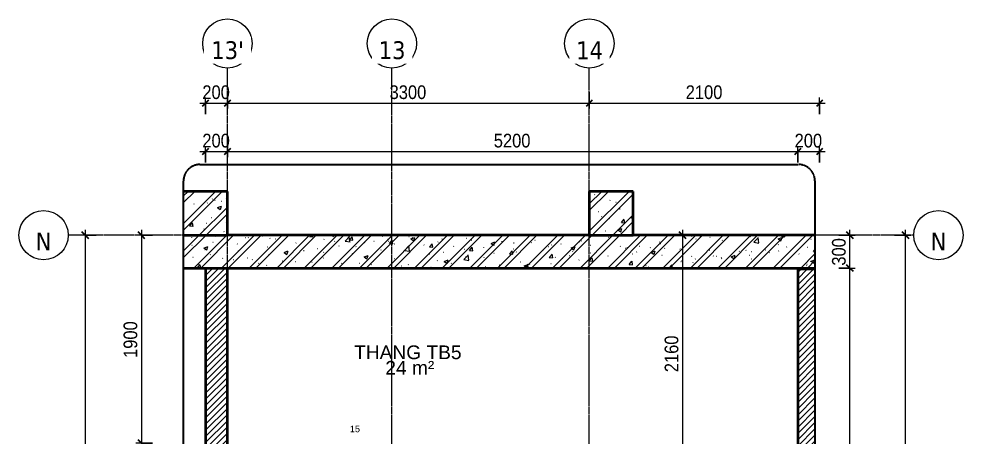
# Model space of a CAD drawing. Header units: millimetres. Extents: x 112507 to 177976, y -4970 to 80839.
# Drawn here: x 140810 to 149419, y 76402 to 80212 of the extents above; entities that cross this region are included whole.
import ezdxf

# ---------------------------------------------------------------- set-up
doc = ezdxf.new("R2010")
doc.units = ezdxf.units.MM
for name, pattern in [('Dash - Tight', [4.5, 3, -1.5]), ('Grid Line', [22.225, 12.7, -3.175, 3.175, -3.175]), ('Hidden', [7.14375, 4.7625, -2.38125])]:
    doc.linetypes.add(name, pattern=pattern)
for name, color, linetype, lineweight in [('A-ANNO-DIMS', 211, 'Continuous', 9), ('A-ANNO-DIMS-50', 211, 'Continuous', 9), ('A-AREA-IDEN', 2, 'Continuous', 9), ('A-DETL-GENF-2', 92, 'Dash - Tight', 18), ('A-DETL-GENF-3', 254, 'Continuous', 18), ('A-DETL-GENF-4', 92, 'Hidden', 25), ('A-DETL-MEDM', 33, 'Continuous', 35), ('A-FLOR', 192, 'Continuous', 18), ('A-WALL-3', 113, 'Continuous', 35), ('A-WALL-PATT-2', 111, 'Continuous', 18), ('S-GRID-1', 1, 'Grid Line', 9), ('S-GRID-IDEN', 1, 'Continuous', 9), ('S-STRS-ANNO', 31, 'Continuous', 18)]:
    doc.layers.add(name, color=color, linetype=linetype, lineweight=lineweight)
doc.styles.add('Arial', font='arial.ttf', dxfattribs={"height": 59.53})
doc.styles.add('Arial_4', font='arial.ttf', dxfattribs={"height": 125})
doc.styles.add('Tahoma_B', font='tahomabd.ttf', dxfattribs={"height": 162.5})
doc.styles.add('UTM Avo', font='', dxfattribs={"width": 0.9, "height": 125})
doc.styles.get('UTM Avo').set_extended_font_data('UTM Avo')
doc.dimstyles.new('1_Dim_chi_tiet_2_5', dxfattribs={"dimscale": 304.8, "dimtxt": 124.912619, "dimasz": 0.19685, "dimexe": 0.164042, "dimexo": 0.0625, "dimgap": 0.016404, "dimtad": 1, "dimdec": 0, "dimrnd": 5, "dimzin": 0, "dimdsep": 46, "dimtxsty": 'UTM Avo', "dimblk1": 'OBLIQUE', "dimblk2": 'OBLIQUE', "dimsah": 1, "dimcen": 0.09, "dimdle": 0.164042, "dimazin": 0, "dimtfac": 1, "dimtdec": 4, "dimtix": 1, "dimtmove": 0, "dimatfit": 3, "dimfxl": 0.328084, "dimfxlon": 1, "dimtvp": 1, "dimtolj": 1, "dimtzin": 0, "dimarcsym": 2})
pattern_1 = [(45, (27758.706, 0), (-28.284271, 28.284271), [])]
pattern_2 = [(50, (27758.7, 0), (364.3679, -31.8783), [38.1, -419.1]), (355, (27758.7, 0), (-70.48585, 382.1133), [30.48, -335.28]), (100.451, (27789.07, -2.66), (293.885, 350.2334), [32.38, -356.18]), (46.184, (27758.7, 101.6), (542.1585, -84.0858), [57.15, -628.65]), (96.636, (27803.9, 94.6), (474.8049, 494.8554), [48.57, -534.27]), (351.184, (27758.7, 101.6), (474.8102, 494.85), [45.72, -502.92]), (21, (27809.5, 76.2), (303.22847, -204.53046), [38.1, -419.1]), (326, (27809.5, 76.2), (123.6039, 368.376), [30.48, -335.28]), (71.451, (27834.77, 59.16), (426.8341, 163.8427), [32.38, -356.18]), (37.5, (27758.7, 0), (6.17665, 169.11015), [3.353, -327.863, 3.353, -337.007, -336.55]), (37.5, (27758.7, 0), (6.17665, 169.11015), [-671.576, 3.353, -333.197]), (7.5, (27758.7, 0), (133.63888, 200.3615), [3.353, -190.703, 3.353, -320.243, -128.27]), (7.5, (27758.7, 0), (133.63888, 200.3615), [-517.652, 3.353, -124.917]), (327.5, (27645.42, 0), (271.18182, -11.45836), [3.353, -123.647, 3.353, -392.887, -525.78]), (327.5, (27645.42, 0), (271.18182, -11.45836), [-523.24, 3.353, -522.427]), (317.5, (27594.62, 0), (296.2585, 50.85285), [3.353, -161.747, 3.353, -259.791, -373.38]), (317.5, (27594.62, 0), (296.2585, 50.85285), [-428.244, 3.353, -370.027]), (45, (27758.7, 0), (-125.72359, 125.72359), []), (45, (27758.7, 190.5), (-125.72359, 125.72359), [])]

# ---------------------------------------------------------------- blocks, each defined once
blk = doc.blocks.new('BORDER VIEW - BORDER VIEW-2470773-TKCS_THANG BỘ TB5 - MẶT BẰNG TẦNG HẦM')
at = {"layer": 'A-DETL-GENF-4'}
for p, q in [((150, 6464.9), (5607, 6464.9)), ((0, 150), (0, 6314.9)), ((5757, 6314.9), (5757, 150)), ((5607, 0), (150, 0))]:
    blk.add_line(p, q, dxfattribs=at)
for centre, start, end in [((150, 6314.9), 90, 180), ((5607, 6314.9), 0, 90), ((150, 150), 180, 270), ((5607, 150), 270, 0)]:
    blk.add_arc(centre, 150, start, end, dxfattribs=at)
blk = doc.blocks.new('Grid - M_Grid Head - Circle-353313-TKCS_THANG BỘ TB5 - MẶT BẰNG TẦNG HẦM')
at = {"layer": 'S-GRID-IDEN'}
blk.add_circle((0, 0), 4.5, dxfattribs=at)
blk = doc.blocks.new('DIMBLOCK95-TKCS_THANG BỘ TB5 - MẶT BẰNG TẦNG HẦM')
at = {"layer": 'A-ANNO-DIMS-50', "lineweight": 25}
for p, q in [((146860.3, 78236.9), (146830.3, 78266.9)), ((146860.3, 78236.9), (146890.3, 78206.9)), ((146860.3, 76076.9), (146830.3, 76106.9)), ((146860.3, 76076.9), (146890.3, 76046.9))]:
    blk.add_line(p, q, dxfattribs=at)
at = {"layer": 'A-ANNO-DIMS-50'}
for p, q in [((146860.3, 78286.9), (146860.3, 76076.9)), ((146960.3, 78236.9), (146810.3, 78236.9)), ((146860.3, 78236.9), (146960.3, 78236.9)), ((146760.3, 76076.9), (146910.3, 76076.9)), ((146860.3, 76076.9), (146760.3, 76076.9))]:
    blk.add_line(p, q, dxfattribs=at)
at = {"layer": 'A-ANNO-DIMS-50', "color": 0, "insert": (146697.9, 76985.8), "char_height": 125, "width": 410.824, "attachment_point": 1, "rotation": 90, "line_spacing_factor": 1.110334, "style": 'UTM Avo'}
blk.add_mtext('2160', dxfattribs=at)
blk = doc.blocks.new('_Oblique')
at = {"color": 0, "linetype": 'ByBlock', "lineweight": -2}
blk.add_line((-0.5, -0.5), (0.5, 0.5), dxfattribs=at)
blk = doc.blocks.new('DIMBLOCK99-TKCS_THANG BỘ TB5 - MẶT BẰNG TẦNG HẦM')
at = {"layer": 'A-ANNO-DIMS-50', "lineweight": 25}
for p, q in [((141927.1, 78236.9), (141897.1, 78266.9)), ((141927.1, 78236.9), (141957.1, 78206.9)), ((141927.1, 76336.9), (141897.1, 76366.9)), ((141927.1, 76336.9), (141957.1, 76306.9))]:
    blk.add_line(p, q, dxfattribs=at)
at = {"layer": 'A-ANNO-DIMS-50'}
for p, q in [((141927.1, 78286.9), (141927.1, 76336.9)), ((142027.1, 78236.9), (141877.1, 78236.9)), ((141927.1, 78236.9), (142027.1, 78236.9)), ((142027.1, 76336.9), (141877.1, 76336.9)), ((141927.1, 76336.9), (142027.1, 76336.9))]:
    blk.add_line(p, q, dxfattribs=at)
at = {"layer": 'A-ANNO-DIMS-50', "color": 0, "insert": (141764.7, 77115.8), "char_height": 125, "width": 410.824, "attachment_point": 1, "rotation": 90, "line_spacing_factor": 1.110334, "style": 'UTM Avo'}
blk.add_mtext('1900', dxfattribs=at)
blk = doc.blocks.new('DIMBLOCK103-TKCS_THANG BỘ TB5 - MẶT BẰNG TẦNG HẦM')
at = {"layer": 'A-ANNO-DIMS-50', "lineweight": 25}
for p, q in [((141413.8, 78236.9), (141383.8, 78266.9)), ((141413.8, 78236.9), (141443.8, 78206.9)), ((141413.8, 72716.9), (141383.8, 72746.9)), ((141413.8, 72716.9), (141443.8, 72686.9))]:
    blk.add_line(p, q, dxfattribs=at)
at = {"layer": 'A-ANNO-DIMS-50'}
for p, q in [((141413.8, 78286.9), (141413.8, 72666.9)), ((141513.8, 78236.9), (141363.8, 78236.9)), ((141413.8, 78236.9), (141513.8, 78236.9)), ((141513.8, 72716.9), (141363.8, 72716.9)), ((141413.8, 72716.9), (141513.8, 72716.9))]:
    blk.add_line(p, q, dxfattribs=at)
at = {"layer": 'A-ANNO-DIMS-50', "color": 0, "insert": (141251.4, 75305.8), "char_height": 125, "width": 410.824, "attachment_point": 1, "rotation": 90, "line_spacing_factor": 1.110334, "style": 'UTM Avo'}
blk.add_mtext('5520', dxfattribs=at)
blk = doc.blocks.new('DIMBLOCK113-TKCS_THANG BỘ TB5 - MẶT BẰNG TẦNG HẦM')
at = {"layer": 'A-ANNO-DIMS-50', "lineweight": 25}
for p, q in [((148894.8, 78236.9), (148864.8, 78266.9)), ((148894.8, 78236.9), (148924.8, 78206.9)), ((148894.8, 73036.9), (148864.8, 73066.9)), ((148894.8, 73036.9), (148924.8, 73006.9))]:
    blk.add_line(p, q, dxfattribs=at)
at = {"layer": 'A-ANNO-DIMS-50'}
for p, q in [((148894.8, 73036.9), (148894.8, 78286.9)), ((148794.8, 78236.9), (148944.8, 78236.9)), ((148894.8, 78236.9), (148794.8, 78236.9)), ((148794.8, 73036.9), (148944.8, 73036.9)), ((148894.8, 73036.9), (148794.8, 73036.9))]:
    blk.add_line(p, q, dxfattribs=at)
at = {"layer": 'A-ANNO-DIMS-50', "color": 0, "insert": (148732.4, 75465.7), "char_height": 125, "width": 410.824, "attachment_point": 1, "rotation": 90, "line_spacing_factor": 1.110334, "style": 'UTM Avo'}
blk.add_mtext('5200', dxfattribs=at)
blk = doc.blocks.new('DIMBLOCK115-TKCS_THANG BỘ TB5 - MẶT BẰNG TẦNG HẦM')
at = {"layer": 'A-ANNO-DIMS-50'}
for p, q in [((148285.8, 77936.9), (148435.8, 77936.9)), ((148385.8, 77936.9), (148285.8, 77936.9)), ((148385.8, 72916.9), (148385.8, 77936.9)), ((148285.8, 72916.9), (148435.8, 72916.9)), ((148385.8, 72916.9), (148285.8, 72916.9))]:
    blk.add_line(p, q, dxfattribs=at)
at = {"layer": 'A-ANNO-DIMS-50', "lineweight": 25}
for p, q in [((148385.8, 77936.9), (148355.8, 77966.9)), ((148385.8, 77936.9), (148415.8, 77906.9)), ((148385.8, 72916.9), (148355.8, 72946.9)), ((148385.8, 72916.9), (148415.8, 72886.9))]:
    blk.add_line(p, q, dxfattribs=at)
at = {"layer": 'A-ANNO-DIMS-50', "color": 0, "insert": (148223.4, 75255.8), "char_height": 125, "width": 410.824, "attachment_point": 1, "rotation": 90, "line_spacing_factor": 1.110334, "style": 'UTM Avo'}
blk.add_mtext('5020', dxfattribs=at)
blk = doc.blocks.new('DIMBLOCK116-TKCS_THANG BỘ TB5 - MẶT BẰNG TẦNG HẦM')
at = {"layer": 'A-ANNO-DIMS-50', "lineweight": 25}
for p, q in [((148385.8, 78236.9), (148355.8, 78266.9)), ((148385.8, 78236.9), (148415.8, 78206.9)), ((148385.8, 77936.9), (148355.8, 77966.9)), ((148385.8, 77936.9), (148415.8, 77906.9))]:
    blk.add_line(p, q, dxfattribs=at)
at = {"layer": 'A-ANNO-DIMS-50'}
for p, q in [((148385.8, 77936.9), (148385.8, 78286.9)), ((148285.8, 78236.9), (148435.8, 78236.9)), ((148385.8, 78236.9), (148285.8, 78236.9)), ((148285.8, 77936.9), (148435.8, 77936.9)), ((148385.8, 77936.9), (148285.8, 77936.9))]:
    blk.add_line(p, q, dxfattribs=at)
at = {"layer": 'A-ANNO-DIMS-50', "color": 0, "insert": (148223.4, 77958.6), "char_height": 125, "width": 308.118, "attachment_point": 1, "rotation": 90, "line_spacing_factor": 1.110334, "style": 'UTM Avo'}
blk.add_mtext('300', dxfattribs=at)
blk = doc.blocks.new('DIMBLOCK117-TKCS_THANG BỘ TB5 - MẶT BẰNG TẦNG HẦM')
at = {"layer": 'A-ANNO-DIMS-50'}
for p, q in [((142511.3, 79342.2), (142511.3, 79492.2)), ((142711.3, 79542.2), (142711.3, 79392.2)), ((142711.3, 79442.2), (142711.3, 79542.2)), ((142461.3, 79442.2), (142711.3, 79442.2)), ((142511.3, 79442.2), (142511.3, 79342.2))]:
    blk.add_line(p, q, dxfattribs=at)
at = {"layer": 'A-ANNO-DIMS-50', "lineweight": 25}
for p, q in [((142511.3, 79442.2), (142541.3, 79472.2)), ((142711.3, 79442.2), (142741.3, 79472.2)), ((142511.3, 79442.2), (142481.3, 79412.2)), ((142711.3, 79442.2), (142681.3, 79412.2))]:
    blk.add_line(p, q, dxfattribs=at)
at = {"layer": 'A-ANNO-DIMS-50', "color": 0, "insert": (142482.9, 79604.6), "char_height": 125, "width": 308.118, "attachment_point": 1, "line_spacing_factor": 1.110334, "style": 'UTM Avo'}
blk.add_mtext('200', dxfattribs=at)
blk = doc.blocks.new('DIMBLOCK118-TKCS_THANG BỘ TB5 - MẶT BẰNG TẦNG HẦM')
at = {"layer": 'A-ANNO-DIMS-50'}
for p, q in [((142711.3, 79542.2), (142711.3, 79392.2)), ((142711.3, 79442.2), (142711.3, 79542.2)), ((146011.3, 79542.2), (146011.3, 79392.2)), ((146011.3, 79442.2), (146011.3, 79542.2)), ((142711.3, 79442.2), (146011.3, 79442.2))]:
    blk.add_line(p, q, dxfattribs=at)
at = {"layer": 'A-ANNO-DIMS-50', "lineweight": 25}
for p, q in [((142711.3, 79442.2), (142741.3, 79472.2)), ((146011.3, 79442.2), (146041.3, 79472.2)), ((142711.3, 79442.2), (142681.3, 79412.2)), ((146011.3, 79442.2), (145981.3, 79412.2))]:
    blk.add_line(p, q, dxfattribs=at)
at = {"layer": 'A-ANNO-DIMS-50', "color": 0, "insert": (144190.1, 79604.6), "char_height": 125, "width": 410.824, "attachment_point": 1, "line_spacing_factor": 1.110334, "style": 'UTM Avo'}
blk.add_mtext('3300', dxfattribs=at)
blk = doc.blocks.new('DIMBLOCK119-TKCS_THANG BỘ TB5 - MẶT BẰNG TẦNG HẦM')
at = {"layer": 'A-ANNO-DIMS-50'}
for p, q in [((146011.3, 79542.2), (146011.3, 79392.2)), ((146011.3, 79442.2), (146011.3, 79542.2)), ((148111.3, 79342.2), (148111.3, 79492.2)), ((146011.3, 79442.2), (148161.3, 79442.2)), ((148111.3, 79442.2), (148111.3, 79342.2))]:
    blk.add_line(p, q, dxfattribs=at)
at = {"layer": 'A-ANNO-DIMS-50', "lineweight": 25}
for p, q in [((146011.3, 79442.2), (146041.3, 79472.2)), ((148111.3, 79442.2), (148141.3, 79472.2)), ((146011.3, 79442.2), (145981.3, 79412.2)), ((148111.3, 79442.2), (148081.3, 79412.2))]:
    blk.add_line(p, q, dxfattribs=at)
at = {"layer": 'A-ANNO-DIMS-50', "color": 0, "insert": (146890.1, 79604.6), "char_height": 125, "width": 410.824, "attachment_point": 1, "line_spacing_factor": 1.110334, "style": 'UTM Avo'}
blk.add_mtext('2100', dxfattribs=at)
blk = doc.blocks.new('DIMBLOCK120-TKCS_THANG BỘ TB5 - MẶT BẰNG TẦNG HẦM')
at = {"layer": 'A-ANNO-DIMS-50'}
for p, q in [((142511.3, 78900.1), (142511.3, 79050.1)), ((142711.3, 79100.1), (142711.3, 78950.1)), ((142711.3, 79000.1), (142711.3, 79100.1)), ((142461.3, 79000.1), (142711.3, 79000.1)), ((142511.3, 79000.1), (142511.3, 78900.1))]:
    blk.add_line(p, q, dxfattribs=at)
at = {"layer": 'A-ANNO-DIMS-50', "lineweight": 25}
for p, q in [((142511.3, 79000.1), (142541.3, 79030.1)), ((142711.3, 79000.1), (142741.3, 79030.1)), ((142511.3, 79000.1), (142481.3, 78970.1)), ((142711.3, 79000.1), (142681.3, 78970.1))]:
    blk.add_line(p, q, dxfattribs=at)
at = {"layer": 'A-ANNO-DIMS-50', "color": 0, "insert": (142482.9, 79162.5), "char_height": 125, "width": 308.118, "attachment_point": 1, "line_spacing_factor": 1.110334, "style": 'UTM Avo'}
blk.add_mtext('200', dxfattribs=at)
blk = doc.blocks.new('DIMBLOCK121-TKCS_THANG BỘ TB5 - MẶT BẰNG TẦNG HẦM')
at = {"layer": 'A-ANNO-DIMS-50'}
for p, q in [((142711.3, 79100.1), (142711.3, 78950.1)), ((142711.3, 79000.1), (142711.3, 79100.1)), ((147911.3, 78900.1), (147911.3, 79050.1)), ((142711.3, 79000.1), (147911.3, 79000.1)), ((147911.3, 79000.1), (147911.3, 78900.1))]:
    blk.add_line(p, q, dxfattribs=at)
at = {"layer": 'A-ANNO-DIMS-50', "lineweight": 25}
for p, q in [((142711.3, 79000.1), (142741.3, 79030.1)), ((147911.3, 79000.1), (147941.3, 79030.1)), ((142711.3, 79000.1), (142681.3, 78970.1)), ((147911.3, 79000.1), (147881.3, 78970.1))]:
    blk.add_line(p, q, dxfattribs=at)
at = {"layer": 'A-ANNO-DIMS-50', "color": 0, "insert": (145140.1, 79162.5), "char_height": 125, "width": 410.824, "attachment_point": 1, "line_spacing_factor": 1.110334, "style": 'UTM Avo'}
blk.add_mtext('5200', dxfattribs=at)
blk = doc.blocks.new('DIMBLOCK122-TKCS_THANG BỘ TB5 - MẶT BẰNG TẦNG HẦM')
at = {"layer": 'A-ANNO-DIMS-50'}
for p, q in [((147911.3, 78900.1), (147911.3, 79050.1)), ((148111.3, 78900.1), (148111.3, 79050.1)), ((147911.3, 79000.1), (148161.3, 79000.1)), ((147911.3, 79000.1), (147911.3, 78900.1)), ((148111.3, 79000.1), (148111.3, 78900.1))]:
    blk.add_line(p, q, dxfattribs=at)
at = {"layer": 'A-ANNO-DIMS-50', "lineweight": 25}
for p, q in [((147911.3, 79000.1), (147941.3, 79030.1)), ((148111.3, 79000.1), (148141.3, 79030.1)), ((147911.3, 79000.1), (147881.3, 78970.1)), ((148111.3, 79000.1), (148081.3, 78970.1))]:
    blk.add_line(p, q, dxfattribs=at)
at = {"layer": 'A-ANNO-DIMS-50', "color": 0, "insert": (147882.9, 79162.5), "char_height": 125, "width": 308.118, "attachment_point": 1, "line_spacing_factor": 1.110334, "style": 'UTM Avo'}
blk.add_mtext('200', dxfattribs=at)

msp = doc.modelspace()

# ---------------------------------------------------------------- hatches: boundary and pattern name
at = {"layer": 'A-DETL-GENF-3'}
h = msp.add_hatch(dxfattribs=at)
h.set_pattern_fill('FP_2', color=256, style=0, pattern_type=2)
h.set_pattern_definition(pattern_2)
h.paths.add_polyline_path([(142311.3, 78236.9), (142711.3, 78236.9), (142711.3, 78636.9), (142311.3, 78636.9)])
h.paths.add_polyline_path([(146011.3, 78236.9), (146411.3, 78236.9), (146411.3, 78636.9), (146011.3, 78636.9)])
h = msp.add_hatch(dxfattribs=at)
h.set_pattern_fill('FP_2', color=256, style=0, pattern_type=2)
h.set_pattern_definition(pattern_2)
h.paths.add_polyline_path([(146411.3, 77936.9), (148068.3, 77936.9), (148068.3, 78236.9), (142311.3, 78236.9), (142311.3, 77936.9), (146011.3, 77936.9)])
at = {"layer": 'A-WALL-PATT-2'}
h = msp.add_hatch(dxfattribs=at)
h.set_pattern_fill('FP_1', color=256, style=0, pattern_type=2)
h.set_pattern_definition(pattern_1)
h.paths.add_polyline_path([(142711.3, 73311.9), (142711.3, 77936.9), (142511.3, 77936.9), (142511.3, 73311.9)])
h = msp.add_hatch(dxfattribs=at)
h.set_pattern_fill('FP_1', color=256, style=0, pattern_type=2)
h.set_pattern_definition(pattern_1)
h.paths.add_polyline_path([(147911.3, 72916.9), (148068.3, 72916.9), (148068.3, 75876.9), (147911.3, 75876.9), (147911.3, 74783.5)])
h.paths.add_polyline_path([(147911.3, 76076.9), (148068.3, 76076.9), (148068.3, 77926.9), (147911.3, 77926.9)])

# ---------------------------------------------------------------- linework, layer by layer
at = {"layer": 'A-DETL-MEDM'}
for p, q in [((142711.3, 78636.9), (142311.3, 78636.9)), ((142711.3, 78236.9), (142711.3, 78636.9)), ((146411.3, 78636.9), (146011.3, 78636.9)), ((146011.3, 78636.9), (146011.3, 78236.9)), ((146411.3, 78236.9), (146411.3, 78636.9)), ((142311.3, 78236.9), (142711.3, 78236.9)), ((146011.3, 78236.9), (142711.3, 78236.9)), ((146011.3, 78236.9), (146411.3, 78236.9)), ((148068.3, 78236.9), (146411.3, 78236.9)), ((142311.3, 77936.9), (148068.3, 77936.9))]:
    msp.add_line(p, q, dxfattribs=at)
at = {"layer": 'A-FLOR'}
for p, q in [((142511.3, 77933.3), (142311.3, 77933.3)), ((147911.3, 77933.3), (142711.3, 77933.3)), ((147911.3, 77926.9), (147911.3, 77933.3))]:
    msp.add_line(p, q, dxfattribs=at)
at = {"layer": 'A-WALL-3'}
for p, q in [((142511.3, 77936.9), (142511.3, 73311.9)), ((142711.3, 73311.9), (142711.3, 77936.9)), ((148068.3, 77926.9), (147911.3, 77926.9)), ((147911.3, 77926.9), (147911.3, 76076.9))]:
    msp.add_line(p, q, dxfattribs=at)
at = {"layer": 'S-GRID-1'}
for p, q in [((142711.3, 72604), (142711.3, 78511.6)), ((144211.3, 72604), (144211.3, 78511.6)), ((146011.3, 72604), (146011.3, 78511.6)), ((142510.4, 78236.9), (141260.4, 78236.9)), ((147719.3, 78236.9), (142510.4, 78236.9)), ((148969.3, 78236.9), (147719.3, 78236.9))]:
    msp.add_line(p, q, dxfattribs=at)

# ---------------------------------------------------------------- block references
at = {"layer": 'A-DETL-GENF-2'}
msp.add_blockref('BORDER VIEW - BORDER VIEW-2470773-TKCS_THANG BỘ TB5 - MẶT BẰNG TẦNG HẦM', (142311.3, 72416.9), dxfattribs=at)
at = {"layer": 'S-GRID-IDEN', "xscale": 49.99999999999998, "yscale": 49.99999999999998, "zscale": 49.99999999999998}
for p in [(142711.3, 79986.6), (144211.3, 79986.6), (146011.3, 79986.6)]:
    msp.add_blockref('Grid - M_Grid Head - Circle-353313-TKCS_THANG BỘ TB5 - MẶT BẰNG TẦNG HẦM', p, dxfattribs=at)
at = {"layer": 'S-GRID-IDEN', "xscale": 49.99999999999998, "yscale": 49.99999999999998, "zscale": 49.99999999999998, "rotation": 89.99999999999974}
for p in [(141035.4, 78236.9), (149194.3, 78236.9)]:
    msp.add_blockref('Grid - M_Grid Head - Circle-353313-TKCS_THANG BỘ TB5 - MẶT BẰNG TẦNG HẦM', p, dxfattribs=at)

# ---------------------------------------------------------------- texts
at = {"layer": 'A-AREA-IDEN', "char_height": 125, "line_spacing_factor": 0.936439, "style": 'Arial_4'}
for s, insert, width, attachment_point in [('\\pt2.5,5,7.5,10,12.5,15,17.5,20,22.5,25,27.5,30,32.5,35,37.5,40,42.5,45,47.5,50,52.5,55,57.5,60,62.5,65,67.5,70,72.5,75,77.5,80;THANG TB5', (144356.7, 77103.1), 985.5, 8), ('\\pt2.5,5,7.5,10,12.5,15,17.5,20,22.5,25,27.5,30,32.5,35,37.5,40,42.5,45,47.5,50,52.5,55,57.5,60,62.5,65,67.5,70,72.5,75,77.5,80;24 m²', (144374.5, 77026.3), 453, 5)]:
    msp.add_mtext(s, dxfattribs=dict(at, insert=insert, width=width, attachment_point=attachment_point))
at = {"layer": 'S-STRS-ANNO', "insert": (143828, 76497.5), "char_height": 59.53, "width": 109.886, "attachment_point": 1, "line_spacing_factor": 0.941778, "style": 'Arial'}
msp.add_mtext('15', dxfattribs=at)

# ---------------------------------------------------------------- dimensions: what is measured, and where the dimension line sits
at = {"layer": 'A-ANNO-DIMS'}
for base, p1, p2, override, picture, middle in [((142711.3, 79442.2), (142511.3, 79342.2), (142711.3, 79542.2), {"dimpost": '<>', "dimfxl": 282.842712}, 'DIMBLOCK117-TKCS_THANG BỘ TB5 - MẶT BẰNG TẦNG HẦM', (142611.3, 79511.9)), ((146011.3, 79442.2), (142711.3, 79542.2), (146011.3, 79542.2), {"dimpost": '<>', "dimfxl": 3300}, 'DIMBLOCK118-TKCS_THANG BỘ TB5 - MẶT BẰNG TẦNG HẦM', (144361.3, 79511.9)), ((148111.3, 79442.2), (146011.3, 79542.2), (148111.3, 79342.2), {"dimpost": '<>', "dimfxl": 2109.502311}, 'DIMBLOCK119-TKCS_THANG BỘ TB5 - MẶT BẰNG TẦNG HẦM', (147061.3, 79511.9)), ((142711.3, 79000.1), (142511.3, 78900.1), (142711.3, 79100.1), {"dimpost": '<>', "dimfxl": 282.842712}, 'DIMBLOCK120-TKCS_THANG BỘ TB5 - MẶT BẰNG TẦNG HẦM', (142611.3, 79069.8)), ((147911.3, 79000.1), (142711.3, 79100.1), (147911.3, 78900.1), {"dimpost": '<>', "dimfxl": 5203.844733}, 'DIMBLOCK121-TKCS_THANG BỘ TB5 - MẶT BẰNG TẦNG HẦM', (145311.3, 79069.8)), ((148111.3, 79000.1), (147911.3, 78900.1), (148111.3, 78900.1), {"dimpost": '<>', "dimfxl": 200}, 'DIMBLOCK122-TKCS_THANG BỘ TB5 - MẶT BẰNG TẦNG HẦM', (148011.3, 79069.8))]:
    dim = msp.add_linear_dim(base=base, p1=p1, p2=p2, dimstyle='1_Dim_chi_tiet_2_5', override=override, dxfattribs=at)
    dim.commit()
    dim.dimension.update_dxf_attribs({"geometry": picture, "text_midpoint": middle})
for base, p1, p2, override, picture, middle in [((141413.8, 72716.9), (141513.8, 78236.9), (141513.8, 72716.9), {"dimpost": '<>', "dimfxl": 5520}, 'DIMBLOCK103-TKCS_THANG BỘ TB5 - MẶT BẰNG TẦNG HẦM', (141344.1, 75476.9)), ((141927.1, 76336.9), (142027.1, 78236.9), (142027.1, 76336.9), {"dimpost": '<>', "dimfxl": 1900}, 'DIMBLOCK99-TKCS_THANG BỘ TB5 - MẶT BẰNG TẦNG HẦM', (141857.4, 77286.9)), ((146860.3, 76076.9), (146960.3, 78236.9), (146760.3, 76076.9), {"dimpost": '<>', "dimfxl": 2169.239498}, 'DIMBLOCK95-TKCS_THANG BỘ TB5 - MẶT BẰNG TẦNG HẦM', (146790.6, 77156.9)), ((148385.8, 78236.9), (148285.8, 77936.9), (148285.8, 78236.9), {"dimpost": '<>', "dimfxl": 300}, 'DIMBLOCK116-TKCS_THANG BỘ TB5 - MẶT BẰNG TẦNG HẦM', (148316.1, 78086.9)), ((148894.8, 78236.9), (148794.8, 73036.9), (148794.8, 78236.9), {"dimpost": '<>', "dimfxl": 5200.050696}, 'DIMBLOCK113-TKCS_THANG BỘ TB5 - MẶT BẰNG TẦNG HẦM', (148825.1, 75636.9)), ((148385.8, 77936.9), (148285.8, 72916.9), (148285.8, 77936.9), {"dimpost": '<>', "dimfxl": 5020}, 'DIMBLOCK115-TKCS_THANG BỘ TB5 - MẶT BẰNG TẦNG HẦM', (148316.1, 75426.9))]:
    dim = msp.add_linear_dim(base=base, p1=p1, p2=p2, angle=90, dimstyle='1_Dim_chi_tiet_2_5', override=override, dxfattribs=at)
    dim.commit()
    dim.dimension.update_dxf_attribs({"geometry": picture, "text_midpoint": middle})

# ---------------------------------------------------------------- next in the draw order: texts
at = {"layer": 'S-GRID-IDEN', "char_height": 162.5, "attachment_point": 5, "line_spacing_factor": 0.996129, "style": 'Tahoma_B', "bg_fill": 3, "box_fill_scale": 1.25, "bg_fill_color": 256, "bg_fill_true_color": 13158600, "bg_fill_transparency": 0}
for s, insert, width in [("\\pt634.99962,1269.99925,1905.0005,2540.00013,3174.99975,3809.99937,4445.00062,5080.00025,5714.99987,6349.9995,6985.00075,7620.00037,8255,8889.99962,9524.99925,10160.0005,10795.00013,11429.99975,12064.99938,12700.00063,13335.00025,13969.99988,14604.9995,15240.00075,15875.00038,16510,17144.99963,17779.99925,18415.0005,19050.00013,19684.99975,20319.99938;13'", (142713.4, 79924.2), 347.5), ('\\pt634.99962,1269.99925,1905.0005,2540.00013,3174.99975,3809.99937,4445.00062,5080.00025,5714.99987,6349.9995,6985.00075,7620.00037,8255,8889.99962,9524.99925,10160.0005,10795.00013,11429.99975,12064.99938,12700.00063,13335.00025,13969.99988,14604.9995,15240.00075,15875.00038,16510,17144.99963,17779.99925,18415.0005,19050.00013,19684.99975,20319.99938;13', (144213.4, 79924.2), 288), ('\\pt634.99962,1269.99925,1905.0005,2540.00013,3174.99975,3809.99937,4445.00062,5080.00025,5714.99987,6349.9995,6985.00075,7620.00037,8255,8889.99962,9524.99925,10160.0005,10795.00013,11429.99975,12064.99938,12700.00063,13335.00025,13969.99988,14604.9995,15240.00075,15875.00038,16510,17144.99963,17779.99925,18415.0005,19050.00013,19684.99975,20319.99938;14', (146013.4, 79924.2), 288), ('\\pt634.99962,1269.99925,1905.0005,2540.00013,3174.99975,3809.99937,4445.00062,5080.00025,5714.99987,6349.9995,6985.00075,7620.00037,8255,8889.99962,9524.99925,10160.0005,10795.00013,11429.99975,12064.99938,12700.00063,13335.00025,13969.99988,14604.9995,15240.00075,15875.00038,16510,17144.99963,17779.99925,18415.0005,19050.00013,19684.99975,20319.99938;N', (141034.9, 78179.7), 175.5), ('\\pt634.99962,1269.99925,1905.0005,2540.00013,3174.99975,3809.99937,4445.00062,5080.00025,5714.99987,6349.9995,6985.00075,7620.00037,8255,8889.99962,9524.99925,10160.0005,10795.00013,11429.99975,12064.99938,12700.00063,13335.00025,13969.99988,14604.9995,15240.00075,15875.00038,16510,17144.99963,17779.99925,18415.0005,19050.00013,19684.99975,20319.99938;N', (149193.8, 78179.7), 175.5)]:
    msp.add_mtext(s, dxfattribs=dict(at, insert=insert, width=width))

# ---------------------------------------------------------------- next in the draw order: linework, layer by layer
at = {"layer": 'S-GRID-1'}
for p, q in [((142711.3, 78511.6), (142711.3, 79761.6)), ((144211.3, 78511.6), (144211.3, 79761.6)), ((146011.3, 78511.6), (146011.3, 79761.6))]:
    msp.add_line(p, q, dxfattribs=at)

doc.saveas('drawing.dxf')
